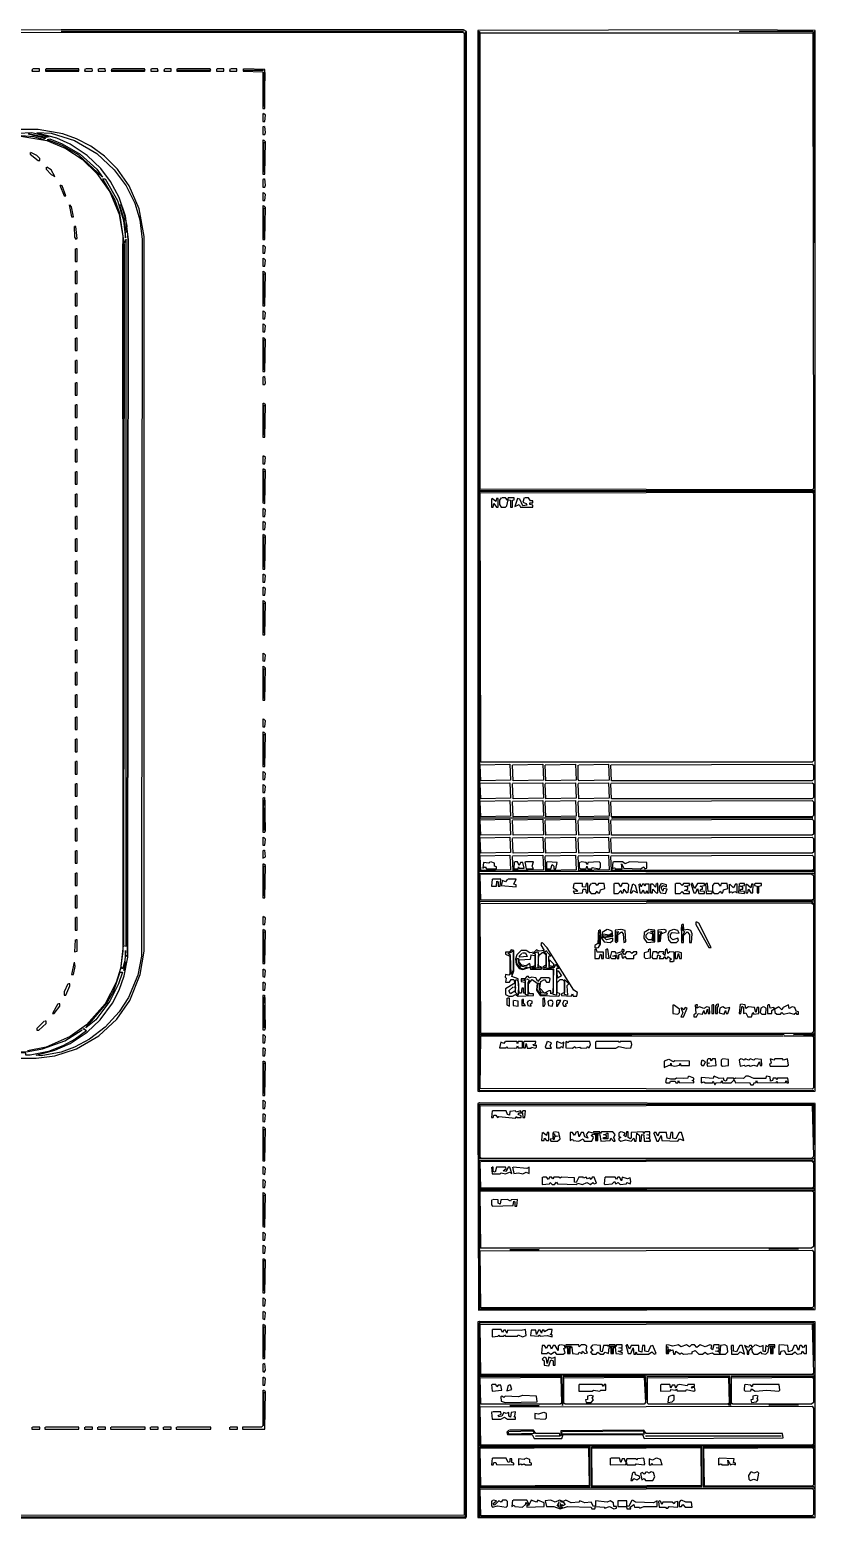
# Model space of a CAD drawing. Header units: metres. Extents: x 58 to 3505, y 58 to 2462.
# Drawn here: x 2236 to 3505, y 58 to 2462 of the extents above; entities that cross this region are included whole.
import ezdxf

# ---------------------------------------------------------------- set-up
doc = ezdxf.new("R2010")
doc.units = ezdxf.units.M

msp = doc.modelspace()

# ---------------------------------------------------------------- linework, layer by layer
at = {"layer": 'VETORIAL'}
for points in [[(2287, 2462), (58, 2460), (58, 59), (2940, 58), (2942, 60), (2942, 2459), (2937, 2462), (2288, 2462)], [(62, 2457), (2936, 2458), (2938, 2456), (2938, 63), (63, 62), (62, 2456)], [(2287, 2460), (2937, 2460), (2288, 2459)], [(2939, 2458), (2941, 2458), (2940, 60), (2939, 2457)], [(3382, 2462), (2960, 2461), (2960, 748), (2962, 747), (3505, 748), (3505, 2461), (3383, 2462)], [(2961, 2459), (2963, 2459), (2963, 1718), (3504, 1719), (3503, 1714), (3502, 1716), (2963, 1716), (2963, 1103), (3502, 1103), (3503, 1105), (3504, 1098), (3500, 1100), (2963, 1099), (2963, 840), (3455, 839), (2963, 838), (2962, 749), (2961, 2458)], [(2964, 2457), (3501, 2457), (3502, 1721), (3500, 1719), (2964, 1720), (2964, 2456)], [(3382, 2460), (3501, 2460), (3383, 2459)], [(3502, 2459), (3504, 2459), (3503, 2118), (3502, 2458)], [(2241, 2399), (2240, 2395), (2252, 2395), (2252, 2399), (2242, 2399)], [(2262, 2399), (2262, 2395), (2316, 2395), (2316, 2399), (2263, 2399)], [(2263, 2397), (2315, 2397), (2264, 2396)], [(2326, 2399), (2325, 2395), (2337, 2395), (2338, 2397), (2337, 2399), (2327, 2399)], [(2347, 2399), (2347, 2395), (2359, 2395), (2358, 2399), (2348, 2399)], [(2369, 2399), (2368, 2395), (2422, 2395), (2423, 2397), (2422, 2399), (2370, 2399)], [(2369, 2397), (2421, 2397), (2370, 2396)], [(2432, 2399), (2432, 2395), (2444, 2395), (2443, 2399), (2433, 2399)], [(2454, 2399), (2453, 2395), (2465, 2395), (2465, 2399), (2455, 2399)], [(2474, 2399), (2474, 2395), (2528, 2395), (2529, 2397), (2528, 2399), (2475, 2399)], [(2475, 2397), (2527, 2397), (2476, 2396)], [(2538, 2399), (2538, 2395), (2550, 2395), (2550, 2399), (2539, 2399)], [(2560, 2399), (2559, 2395), (2571, 2395), (2571, 2399), (2561, 2399)], [(2581, 2399), (2581, 2395), (2613, 2394), (2613, 2335), (2616, 2335), (2616, 2398), (2582, 2399)], [(2582, 2397), (2614, 2397), (2583, 2396)], [(2614, 2393), (2616, 2393), (2615, 2338), (2614, 2392)], [(2613, 2327), (2613, 2314), (2616, 2314), (2617, 2324), (2614, 2327)], [(2092, 801), (2247, 801), (2277, 805), (2312, 816), (2348, 837), (2377, 864), (2398, 894), (2415, 936), (2421, 974), (2421, 2128), (2413, 2173), (2397, 2210), (2378, 2237), (2357, 2258), (2335, 2274), (2312, 2286), (2290, 2294), (2250, 2301), (804, 2301)], [(2218, 2295), (2240, 2296), (2268, 2289), (2263, 2288), (2234, 2294), (2262, 2287), (2258, 2285), (2243, 2289), (2216, 2291), (2218, 2294)], [(2222, 2290), (2264, 2283), (2295, 2270), (2321, 2253), (2345, 2230), (2366, 2200), (2381, 2164), (2387, 2128), (2387, 974), (2383, 946), (2376, 923), (2358, 889), (2328, 855), (2302, 836), (2263, 819), (2233, 813)], [(2248, 2296), (2271, 2295), (2309, 2283), (2345, 2262), (2373, 2236), (2392, 2210), (2406, 2182), (2414, 2155), (2418, 2123), (2417, 966), (2411, 935), (2396, 899), (2381, 876), (2358, 851), (2333, 832), (2309, 819), (2287, 811), (2255, 805), (2247, 806), (2277, 814), (2302, 825), (2329, 843), (2350, 863), (2370, 890), (2381, 911), (2389, 934), (2395, 964), (2396, 2123), (2391, 2161), (2381, 2191), (2367, 2217), (2351, 2238), (2329, 2259), (2302, 2277), (2280, 2287), (2249, 2295)], [(2265, 2285), (2269, 2286), (2289, 2278), (2318, 2261), (2345, 2237), (2354, 2224), (2315, 2260), (2289, 2275), (2265, 2284)], [(2615, 2306), (2613, 2305), (2613, 2293), (2616, 2293), (2617, 2296), (2616, 2306)], [(2613, 2284), (2613, 2229), (2616, 2229), (2617, 2281), (2614, 2284)], [(2237, 2264), (2237, 2261), (2250, 2251), (2253, 2251), (2253, 2254), (2248, 2259), (2238, 2264)], [(2614, 2280), (2616, 2280), (2615, 2232), (2614, 2279)], [(2263, 2240), (2263, 2237), (2271, 2228), (2277, 2225), (2271, 2236), (2264, 2240)], [(2354, 2221), (2358, 2221), (2378, 2186), (2388, 2154), (2391, 2126), (2391, 2135), (2394, 2137), (2395, 2122), (2394, 965), (2391, 967), (2391, 975), (2390, 958), (2386, 945), (2384, 949), (2388, 983), (2392, 982), (2392, 2124), (2389, 2118), (2382, 2165), (2374, 2188), (2355, 2220)], [(2615, 2221), (2613, 2220), (2613, 2208), (2616, 2208), (2617, 2211), (2616, 2221)], [(2285, 2211), (2292, 2194), (2295, 2194), (2289, 2210), (2286, 2211)], [(2613, 2199), (2613, 2186), (2616, 2186), (2617, 2196), (2614, 2199)], [(2300, 2179), (2304, 2160), (2307, 2160), (2304, 2176), (2301, 2179)], [(2382, 2179), (2384, 2179), (2390, 2160), (2389, 2155), (2382, 2178)], [(2613, 2178), (2613, 2123), (2616, 2123), (2617, 2175), (2614, 2178)], [(2614, 2174), (2616, 2174), (2615, 2125), (2614, 2173)], [(2308, 2144), (2309, 2127), (2311, 2124), (2313, 2125), (2311, 2144), (2309, 2144)], [(2389, 2155), (2391, 2155), (2393, 2145), (2392, 2138), (2389, 2154)], [(2387, 2117), (2389, 2117), (2388, 984), (2387, 2116)], [(2310, 2108), (2310, 2088), (2313, 2088), (2313, 2108), (2311, 2108)], [(2613, 2114), (2613, 2101), (2616, 2101), (2617, 2111), (2614, 2114)], [(2613, 2093), (2613, 2080), (2616, 2080), (2617, 2090), (2614, 2093)], [(2310, 2072), (2310, 2052), (2313, 2052), (2313, 2072), (2311, 2072)], [(2613, 2072), (2613, 2016), (2616, 2016), (2617, 2069), (2614, 2072)], [(2614, 2068), (2616, 2068), (2615, 2019), (2614, 2067)], [(2310, 2036), (2310, 2016), (2313, 2016), (2313, 2036), (2311, 2036)], [(2310, 2000), (2310, 1980), (2313, 1980), (2313, 2000), (2311, 2000)], [(2613, 2008), (2613, 1995), (2616, 1995), (2617, 2005), (2614, 2008)], [(2613, 1987), (2613, 1974), (2616, 1974), (2617, 1984), (2614, 1987)], [(2310, 1964), (2310, 1944), (2313, 1944), (2313, 1964), (2311, 1964)], [(2613, 1965), (2613, 1910), (2616, 1910), (2617, 1962), (2614, 1965)], [(2614, 1961), (2616, 1961), (2615, 1913), (2614, 1960)], [(2310, 1928), (2310, 1908), (2313, 1908), (2313, 1928), (2311, 1928)], [(2615, 1902), (2613, 1901), (2613, 1889), (2616, 1889), (2617, 1892), (2616, 1902)], [(2310, 1892), (2310, 1872), (2313, 1872), (2313, 1892), (2311, 1892)], [(2310, 1856), (2310, 1836), (2313, 1836), (2313, 1856), (2311, 1856)], [(2613, 1859), (2613, 1804), (2616, 1804), (2617, 1856), (2614, 1859)], [(2614, 1855), (2616, 1855), (2615, 1807), (2614, 1854)], [(2310, 1820), (2310, 1800), (2313, 1800), (2313, 1820), (2311, 1820)], [(2310, 1784), (2310, 1764), (2313, 1764), (2313, 1784), (2311, 1784)], [(2613, 1774), (2613, 1761), (2616, 1761), (2617, 1771), (2614, 1774)], [(2310, 1748), (2310, 1728), (2313, 1728), (2313, 1748), (2311, 1748)], [(2613, 1753), (2613, 1698), (2616, 1697), (2617, 1750), (2614, 1753)], [(2614, 1749), (2616, 1749), (2615, 1700), (2614, 1748)], [(2310, 1712), (2310, 1692), (2313, 1692), (2313, 1712), (2311, 1712)], [(2964, 1714), (3500, 1715), (3502, 1713), (3502, 1281), (3500, 1279), (2965, 1279), (2964, 1713)], [(2613, 1689), (2613, 1676), (2616, 1676), (2617, 1686), (2614, 1689)], [(2982, 1705), (2982, 1691), (2985, 1691), (2986, 1697), (2990, 1691), (2993, 1691), (2993, 1705), (2990, 1705), (2989, 1700), (2983, 1705)], [(2998, 1706), (2995, 1702), (2995, 1695), (2998, 1691), (3005, 1691), (3007, 1693), (3009, 1703), (3013, 1702), (3013, 1691), (3016, 1691), (3016, 1702), (3019, 1703), (3019, 1706), (3009, 1706), (3008, 1702), (3005, 1706), (2999, 1706)], [(3035, 1706), (3033, 1699), (3038, 1697), (3039, 1694), (3033, 1693), (3028, 1704), (3024, 1705), (3020, 1692), (3027, 1695), (3029, 1691), (3049, 1691), (3049, 1694), (3044, 1695), (3044, 1698), (3049, 1698), (3049, 1701), (3045, 1701), (3042, 1706), (3036, 1706)], [(2310, 1676), (2310, 1656), (2313, 1656), (2313, 1676), (2311, 1676)], [(2613, 1668), (2613, 1655), (2616, 1655), (2617, 1665), (2614, 1668)], [(2310, 1640), (2310, 1620), (2313, 1620), (2313, 1640), (2311, 1640)], [(2613, 1647), (2613, 1591), (2616, 1591), (2617, 1644), (2614, 1647)], [(2614, 1643), (2616, 1643), (2615, 1594), (2614, 1642)], [(2310, 1604), (2310, 1584), (2313, 1584), (2313, 1604), (2311, 1604)], [(2310, 1568), (2310, 1548), (2313, 1548), (2313, 1568), (2311, 1568)], [(2613, 1583), (2613, 1570), (2616, 1570), (2617, 1580), (2614, 1583)], [(2613, 1562), (2613, 1549), (2616, 1549), (2617, 1559), (2614, 1562)], [(2613, 1540), (2613, 1485), (2616, 1485), (2617, 1537), (2614, 1540)], [(2310, 1532), (2310, 1512), (2313, 1512), (2313, 1532), (2311, 1532)], [(2614, 1536), (2616, 1536), (2615, 1488), (2614, 1535)], [(2310, 1496), (2310, 1476), (2313, 1476), (2313, 1496), (2311, 1496)], [(2310, 1460), (2310, 1440), (2313, 1440), (2313, 1460), (2311, 1460)], [(2613, 1455), (2613, 1443), (2616, 1442), (2617, 1452), (2614, 1455)], [(2310, 1424), (2310, 1404), (2313, 1404), (2313, 1424), (2311, 1424)], [(2613, 1434), (2613, 1379), (2616, 1379), (2617, 1431), (2614, 1434)], [(2614, 1430), (2616, 1430), (2615, 1382), (2614, 1429)], [(2310, 1388), (2310, 1368), (2313, 1368), (2313, 1388), (2311, 1388)], [(2310, 1352), (2310, 1332), (2313, 1332), (2313, 1352), (2311, 1352)], [(2613, 1349), (2613, 1336), (2616, 1336), (2617, 1346), (2614, 1349)], [(2613, 1328), (2613, 1272), (2616, 1272), (2617, 1325), (2614, 1328)], [(2614, 1324), (2616, 1324), (2615, 1275), (2614, 1323)], [(2310, 1316), (2310, 1296), (2313, 1296), (2313, 1316), (2311, 1316)], [(2310, 1280), (2310, 1260), (2313, 1260), (2313, 1280), (2311, 1280)], [(2964, 1275), (3012, 1276), (3013, 1250), (2965, 1249), (2964, 1274)], [(3016, 1275), (3065, 1276), (3066, 1250), (3017, 1249), (3016, 1274)], [(3069, 1275), (3118, 1276), (3119, 1250), (3070, 1249), (3069, 1274)], [(3123, 1275), (3171, 1276), (3172, 1250), (3124, 1249), (3122, 1251), (3122, 1274)], [(3175, 1275), (3500, 1276), (3502, 1274), (3502, 1251), (3500, 1249), (3176, 1249), (3175, 1274)], [(2613, 1264), (2613, 1251), (2616, 1251), (2617, 1261), (2614, 1264)], [(2310, 1244), (2310, 1224), (2313, 1224), (2313, 1244), (2311, 1244)], [(2613, 1243), (2613, 1230), (2616, 1230), (2617, 1240), (2614, 1243)], [(2964, 1245), (3012, 1246), (3013, 1221), (2965, 1220), (2964, 1244)], [(3016, 1245), (3065, 1246), (3066, 1221), (3017, 1220), (3016, 1244)], [(3069, 1245), (3118, 1246), (3119, 1221), (3070, 1220), (3069, 1244)], [(3122, 1245), (3171, 1246), (3172, 1221), (3123, 1220), (3122, 1244)], [(3175, 1245), (3500, 1246), (3502, 1244), (3502, 1222), (3500, 1220), (3176, 1220), (3175, 1244)], [(2310, 1208), (2310, 1188), (2313, 1188), (2313, 1208), (2311, 1208)], [(2615, 1222), (2613, 1221), (2613, 1166), (2616, 1166), (2617, 1169), (2616, 1222)], [(2614, 1218), (2616, 1218), (2615, 1169), (2614, 1217)], [(2964, 1216), (3012, 1217), (3013, 1192), (2965, 1191), (2964, 1215)], [(3016, 1216), (3065, 1217), (3066, 1192), (3017, 1191), (3016, 1215)], [(3069, 1216), (3118, 1217), (3119, 1192), (3070, 1191), (3069, 1215)], [(3122, 1216), (3171, 1217), (3172, 1192), (3123, 1191), (3122, 1215)], [(3175, 1216), (3500, 1217), (3502, 1215), (3502, 1193), (3500, 1191), (3176, 1191), (3175, 1215)], [(2964, 1189), (3119, 1189), (2965, 1188)], [(2964, 1186), (3012, 1187), (3013, 1162), (2965, 1161), (2964, 1185)], [(3016, 1186), (3065, 1187), (3066, 1162), (3017, 1161), (3016, 1185)], [(3069, 1186), (3118, 1187), (3119, 1162), (3070, 1161), (3069, 1185)], [(3122, 1186), (3171, 1187), (3172, 1162), (3123, 1161), (3122, 1185)], [(3123, 1189), (3172, 1189), (3124, 1188)], [(3175, 1186), (3500, 1187), (3502, 1185), (3502, 1163), (3500, 1161), (3176, 1161), (3175, 1185)], [(3176, 1189), (3501, 1189), (3177, 1188)], [(2310, 1172), (2310, 1152), (2313, 1152), (2313, 1172), (2311, 1172)], [(2613, 1158), (2613, 1145), (2616, 1145), (2617, 1155), (2614, 1158)], [(2964, 1157), (3012, 1158), (3013, 1133), (2965, 1132), (2964, 1156)], [(3016, 1157), (3065, 1158), (3066, 1133), (3017, 1132), (3016, 1156)], [(3069, 1157), (3118, 1158), (3119, 1133), (3070, 1132), (3069, 1156)], [(3122, 1157), (3171, 1158), (3172, 1133), (3123, 1132), (3122, 1156)], [(3175, 1157), (3500, 1158), (3502, 1156), (3502, 1134), (3500, 1132), (3176, 1132), (3175, 1156)], [(2310, 1136), (2310, 1116), (2313, 1116), (2313, 1136), (2311, 1136)], [(2615, 1137), (2613, 1136), (2613, 1124), (2617, 1126), (2616, 1137)], [(2613, 1115), (2613, 1060), (2616, 1060), (2617, 1112), (2614, 1115)], [(2614, 1111), (2616, 1111), (2615, 1063), (2614, 1110)], [(2964, 1128), (3012, 1129), (3013, 1105), (2965, 1104), (2964, 1127)], [(2980, 1118), (2978, 1116), (2969, 1117), (2968, 1108), (2972, 1110), (2974, 1107), (2990, 1107), (2990, 1110), (2987, 1111), (2987, 1116), (2981, 1118)], [(3016, 1128), (3065, 1129), (3066, 1105), (3017, 1104), (3016, 1127)], [(3019, 1118), (3018, 1107), (3025, 1107), (3026, 1110), (3027, 1108), (3035, 1108), (3033, 1117), (3029, 1117), (3027, 1112), (3024, 1118), (3020, 1118)], [(3036, 1118), (3038, 1107), (3050, 1107), (3048, 1111), (3050, 1118), (3037, 1118)], [(3069, 1128), (3118, 1129), (3119, 1105), (3070, 1104), (3069, 1127)], [(3071, 1118), (3071, 1107), (3078, 1107), (3080, 1114), (3083, 1111), (3083, 1107), (3086, 1107), (3088, 1117), (3072, 1118)], [(3122, 1128), (3171, 1129), (3172, 1105), (3123, 1104), (3122, 1127)], [(3126, 1118), (3124, 1116), (3124, 1109), (3126, 1107), (3135, 1107), (3136, 1111), (3138, 1107), (3144, 1107), (3145, 1109), (3156, 1107), (3158, 1109), (3158, 1116), (3156, 1118), (3138, 1117), (3137, 1114), (3135, 1117), (3127, 1118)], [(3175, 1128), (3500, 1129), (3502, 1127), (3502, 1106), (3500, 1104), (3176, 1104), (3175, 1127)], [(3178, 1118), (3177, 1107), (3181, 1109), (3182, 1107), (3193, 1107), (3192, 1115), (3196, 1108), (3223, 1107), (3228, 1110), (3230, 1107), (3233, 1108), (3233, 1117), (3205, 1118), (3198, 1115), (3194, 1118), (3179, 1118)], [(2310, 1100), (2310, 1080), (2313, 1080), (2313, 1100), (2311, 1100)], [(2965, 1098), (3499, 1099), (3502, 1096), (3502, 1058), (3500, 1056), (2965, 1056), (2964, 1097)], [(2983, 1090), (2982, 1079), (2990, 1079), (2991, 1087), (2993, 1086), (2993, 1079), (2996, 1079), (2997, 1090), (2984, 1090)], [(3008, 1090), (3005, 1086), (3000, 1088), (2998, 1080), (3022, 1078), (3022, 1081), (3018, 1082), (3022, 1090), (3009, 1090)], [(3115, 1083), (3114, 1076), (3121, 1072), (3120, 1070), (3114, 1071), (3116, 1067), (3129, 1068), (3130, 1074), (3134, 1074), (3135, 1068), (3138, 1068), (3138, 1083), (3135, 1083), (3134, 1077), (3129, 1078), (3129, 1083), (3116, 1083)], [(3143, 1083), (3140, 1079), (3140, 1071), (3143, 1067), (3150, 1067), (3153, 1071), (3154, 1068), (3157, 1068), (3158, 1073), (3165, 1075), (3164, 1083), (3155, 1083), (3153, 1080), (3150, 1083), (3144, 1083)], [(3180, 1083), (3180, 1067), (3187, 1067), (3191, 1072), (3192, 1068), (3195, 1068), (3196, 1074), (3200, 1068), (3203, 1069), (3204, 1081), (3202, 1083), (3193, 1083), (3191, 1078), (3188, 1083), (3181, 1083)], [(3210, 1082), (3206, 1068), (3209, 1068), (3211, 1072), (3218, 1068), (3215, 1080), (3211, 1082)], [(3220, 1082), (3222, 1068), (3225, 1068), (3227, 1073), (3229, 1068), (3232, 1068), (3233, 1072), (3234, 1068), (3237, 1068), (3237, 1082), (3231, 1082), (3230, 1079), (3229, 1082), (3226, 1082), (3224, 1078), (3223, 1082), (3221, 1082)], [(3248, 1083), (3247, 1077), (3243, 1082), (3239, 1082), (3239, 1068), (3242, 1068), (3243, 1074), (3248, 1068), (3251, 1068), (3251, 1083), (3249, 1083)], [(3256, 1083), (3253, 1078), (3253, 1072), (3255, 1068), (3263, 1067), (3266, 1074), (3260, 1075), (3259, 1071), (3256, 1076), (3259, 1080), (3265, 1078), (3265, 1081), (3257, 1083)], [(3279, 1083), (3279, 1067), (3287, 1067), (3290, 1070), (3292, 1067), (3302, 1067), (3302, 1070), (3294, 1072), (3299, 1074), (3299, 1077), (3294, 1079), (3302, 1080), (3302, 1083), (3292, 1083), (3290, 1080), (3287, 1083), (3280, 1083)], [(3304, 1083), (3309, 1068), (3312, 1068), (3315, 1075), (3317, 1067), (3326, 1067), (3326, 1070), (3319, 1071), (3320, 1074), (3323, 1074), (3323, 1077), (3319, 1079), (3326, 1080), (3326, 1083), (3315, 1083), (3310, 1075), (3307, 1083), (3305, 1083)], [(3328, 1083), (3329, 1067), (3338, 1067), (3339, 1070), (3342, 1067), (3348, 1067), (3352, 1071), (3353, 1068), (3356, 1068), (3357, 1073), (3364, 1075), (3363, 1083), (3353, 1083), (3352, 1079), (3349, 1083), (3342, 1083), (3339, 1080), (3339, 1071), (3332, 1070), (3331, 1083), (3329, 1083)], [(3366, 1082), (3366, 1068), (3370, 1070), (3371, 1068), (3375, 1070), (3379, 1068), (3379, 1082), (3376, 1082), (3373, 1076), (3367, 1082)], [(3382, 1083), (3381, 1068), (3391, 1067), (3391, 1070), (3384, 1071), (3385, 1074), (3388, 1074), (3388, 1077), (3384, 1079), (3391, 1080), (3391, 1083), (3383, 1083)], [(3393, 1082), (3393, 1068), (3396, 1068), (3397, 1074), (3401, 1068), (3404, 1068), (3405, 1082), (3402, 1082), (3401, 1076), (3394, 1082)], [(3407, 1083), (3407, 1080), (3411, 1079), (3411, 1068), (3414, 1068), (3414, 1079), (3418, 1080), (3418, 1083), (3408, 1083)], [(2310, 1064), (2310, 1044), (2313, 1044), (2313, 1064), (2311, 1064)], [(3502, 1056), (3504, 1056), (3503, 1050), (3500, 1053), (2964, 1054), (3502, 1055)], [(2965, 1051), (3499, 1052), (3502, 1049), (3502, 844), (3499, 841), (2965, 841), (2964, 1050)], [(2310, 1028), (2310, 1008), (2313, 1008), (2313, 1028), (2311, 1028)], [(2613, 1030), (2613, 1017), (2616, 1017), (2617, 1027), (2614, 1030)], [(3289, 1017), (3289, 988), (3292, 988), (3292, 999), (3298, 1005), (3302, 1001), (3302, 988), (3305, 988), (3306, 1002), (3304, 1007), (3299, 1009), (3293, 1008), (3292, 1017), (3290, 1017)], [(3289, 1013), (3291, 1013), (3291, 1008), (3294, 1005), (3291, 1000), (3290, 991), (3289, 1012)], [(3312, 1021), (3312, 1017), (3333, 980), (3337, 980), (3317, 1019), (3313, 1021)], [(2310, 992), (2309, 973), (2313, 974), (2313, 992), (2311, 992)], [(2613, 1009), (2613, 954), (2616, 954), (2617, 1006), (2614, 1009)], [(2614, 1005), (2616, 1005), (2615, 956), (2614, 1004)], [(3063, 988), (3062, 984), (3067, 975), (3059, 974), (3055, 976), (3051, 972), (3044, 971), (3038, 975), (3030, 975), (3023, 968), (3021, 961), (3022, 953), (3027, 946), (3033, 944), (3044, 948), (3045, 945), (3063, 945), (3063, 948), (3058, 950), (3058, 967), (3065, 972), (3070, 968), (3070, 951), (3065, 948), (3065, 945), (3080, 945), (3082, 943), (3082, 907), (3078, 905), (3078, 910), (3075, 910), (3068, 906), (3060, 914), (3062, 925), (3068, 928), (3071, 924), (3076, 924), (3077, 929), (3075, 931), (3062, 931), (3057, 925), (3054, 931), (3047, 932), (3043, 930), (3042, 933), (3039, 933), (3036, 929), (3030, 929), (3030, 925), (3036, 924), (3036, 906), (3034, 906), (3034, 914), (3031, 914), (3030, 906), (3027, 906), (3025, 929), (3015, 933), (3018, 942), (3018, 975), (3014, 976), (3011, 972), (3005, 972), (3005, 969), (3012, 966), (3012, 937), (3010, 935), (3005, 936), (3004, 932), (3006, 930), (3005, 924), (3011, 924), (3014, 928), (3018, 928), (3020, 922), (3005, 913), (3005, 904), (3010, 901), (3016, 901), (3021, 904), (3025, 901), (3050, 902), (3050, 905), (3044, 905), (3042, 908), (3042, 921), (3048, 928), (3056, 922), (3055, 911), (3061, 902), (3091, 901), (3093, 905), (3088, 907), (3088, 923), (3093, 928), (3097, 928), (3100, 925), (3100, 907), (3095, 905), (3095, 902), (3111, 901), (3113, 905), (3114, 901), (3120, 901), (3121, 907), (3115, 911), (3072, 979), (3064, 988)], [(3155, 1008), (3154, 986), (3149, 983), (3149, 979), (3155, 980), (3158, 985), (3158, 1008), (3156, 1008)], [(3155, 1005), (3157, 1005), (3156, 985), (3155, 1004)], [(3169, 1009), (3161, 1004), (3160, 995), (3164, 989), (3174, 988), (3178, 991), (3178, 995), (3168, 992), (3164, 996), (3178, 998), (3177, 1006), (3170, 1009)], [(3162, 1002), (3173, 1000), (3176, 1003), (3177, 1000), (3174, 998), (3163, 998), (3162, 995), (3162, 1001)], [(3191, 1009), (3182, 1008), (3182, 989), (3184, 988), (3186, 990), (3186, 1001), (3192, 1005), (3195, 1002), (3196, 988), (3199, 989), (3198, 1007), (3192, 1009)], [(3183, 1005), (3188, 1005), (3185, 1003), (3184, 990), (3183, 1004)], [(3237, 1009), (3229, 1004), (3228, 995), (3233, 988), (3246, 989), (3246, 1008), (3238, 1009)], [(3237, 1004), (3242, 1002), (3242, 994), (3240, 992), (3236, 992), (3232, 996), (3232, 1000), (3236, 1004)], [(3239, 1006), (3245, 1006), (3244, 990), (3242, 991), (3243, 1004), (3240, 1005)], [(3260, 1009), (3251, 1008), (3251, 989), (3255, 990), (3256, 1002), (3264, 1005), (3264, 1008), (3261, 1009)], [(3252, 1005), (3257, 1005), (3254, 1001), (3253, 990), (3252, 1004)], [(3276, 1009), (3269, 1006), (3267, 1001), (3268, 992), (3272, 988), (3281, 988), (3284, 991), (3283, 995), (3275, 992), (3271, 996), (3271, 1001), (3274, 1004), (3285, 1003), (3283, 1007), (3277, 1009)], [(3015, 974), (3017, 974), (3017, 943), (3014, 936), (3013, 967), (3009, 970), (3015, 973)], [(3023, 962), (3026, 962), (3026, 955), (3029, 950), (3040, 948), (3034, 945), (3030, 946), (3023, 954), (3023, 961)], [(3032, 971), (3037, 971), (3040, 965), (3028, 964), (3027, 966), (3031, 970)], [(3045, 968), (3052, 967), (3052, 950), (3045, 948), (3044, 954), (3038, 950), (3031, 951), (3027, 956), (3027, 960), (3045, 961), (3046, 967)], [(3055, 973), (3057, 973), (3058, 969), (3057, 948), (3061, 947), (3048, 946), (3048, 948), (3053, 948), (3053, 969), (3049, 970), (3055, 972)], [(3070, 975), (3078, 966), (3074, 965), (3075, 948), (3084, 948), (3086, 953), (3091, 946), (3087, 946), (3087, 903), (3082, 904), (3083, 945), (3067, 947), (3071, 949), (3071, 969), (3066, 973), (3070, 974)], [(3149, 977), (3149, 962), (3156, 962), (3158, 969), (3160, 968), (3160, 962), (3163, 962), (3163, 972), (3153, 972), (3152, 977), (3150, 977)], [(3167, 977), (3167, 963), (3172, 962), (3170, 977), (3168, 977)], [(3193, 977), (3192, 973), (3184, 970), (3182, 973), (3176, 973), (3174, 964), (3176, 962), (3183, 962), (3183, 965), (3178, 966), (3184, 968), (3185, 962), (3188, 962), (3188, 968), (3192, 970), (3193, 963), (3196, 963), (3197, 966), (3200, 962), (3212, 962), (3212, 967), (3217, 970), (3217, 973), (3212, 973), (3209, 970), (3206, 973), (3200, 973), (3197, 968), (3194, 973), (3197, 975), (3194, 977)], [(3236, 977), (3235, 973), (3229, 971), (3229, 964), (3231, 962), (3239, 963), (3239, 977), (3237, 977)], [(3263, 977), (3262, 967), (3259, 970), (3261, 971), (3260, 973), (3253, 973), (3251, 970), (3249, 973), (3243, 973), (3241, 964), (3243, 962), (3250, 962), (3251, 968), (3255, 966), (3253, 962), (3260, 962), (3262, 965), (3263, 962), (3266, 962), (3267, 965), (3273, 961), (3270, 960), (3270, 957), (3275, 957), (3277, 959), (3277, 972), (3270, 973), (3267, 970), (3266, 977), (3264, 977)], [(3282, 973), (3279, 972), (3279, 962), (3282, 962), (3284, 970), (3286, 962), (3289, 962), (3289, 971), (3283, 973)], [(2308, 956), (2304, 936), (2307, 936), (2310, 949), (2309, 956)], [(2382, 940), (2386, 940), (2380, 921), (2366, 893), (2343, 863), (2327, 850), (2361, 890), (2372, 910), (2382, 939)], [(2390, 956), (2392, 956), (2389, 942), (2390, 955)], [(2613, 945), (2613, 933), (2616, 932), (2617, 942), (2614, 945)], [(3076, 960), (3083, 953), (3082, 949), (3076, 950), (3076, 959)], [(3088, 942), (3090, 942), (3095, 934), (3089, 930), (3088, 941)], [(2298, 921), (2292, 908), (2292, 903), (2295, 903), (2301, 918), (2301, 921), (2299, 921)], [(2613, 924), (2613, 911), (2616, 911), (2617, 921), (2614, 924)], [(3018, 916), (3021, 915), (3020, 909), (3013, 905), (3010, 910), (3017, 916)], [(3021, 928), (3024, 927), (3026, 921), (3025, 903), (3021, 907), (3021, 927)], [(3039, 929), (3043, 927), (3041, 922), (3041, 903), (3037, 904), (3037, 926), (3031, 927), (3038, 928)], [(3057, 922), (3059, 922), (3059, 913), (3062, 907), (3072, 906), (3071, 903), (3063, 903), (3056, 912), (3057, 921)], [(3100, 928), (3107, 921), (3104, 918), (3105, 903), (3100, 904), (3100, 927)], [(2615, 903), (2613, 902), (2613, 847), (2616, 847), (2617, 850), (2616, 903)], [(2614, 899), (2616, 899), (2615, 850), (2614, 898)], [(3007, 898), (3007, 887), (3011, 885), (3011, 898), (3008, 898)], [(3017, 894), (3017, 886), (3025, 885), (3025, 893), (3018, 894)], [(3031, 896), (3031, 886), (3037, 886), (3034, 890), (3034, 896), (3032, 896)], [(3042, 894), (3040, 891), (3041, 886), (3046, 885), (3045, 889), (3048, 890), (3048, 893), (3043, 894)], [(3065, 898), (3065, 885), (3067, 885), (3069, 888), (3068, 898), (3066, 898)], [(3075, 894), (3073, 892), (3074, 886), (3080, 885), (3082, 891), (3080, 894), (3076, 894)], [(3087, 894), (3087, 885), (3089, 885), (3094, 894), (3088, 894)], [(3099, 894), (3097, 888), (3099, 885), (3103, 885), (3102, 889), (3105, 890), (3105, 893), (3100, 894)], [(2282, 889), (2273, 873), (2276, 873), (2285, 885), (2285, 889), (2283, 889)], [(3275, 887), (3275, 873), (3283, 872), (3286, 875), (3286, 880), (3276, 887)], [(3288, 883), (3291, 874), (3288, 868), (3292, 868), (3298, 882), (3295, 883), (3293, 879), (3289, 883)], [(3311, 887), (3312, 873), (3309, 871), (3309, 868), (3313, 868), (3316, 873), (3323, 872), (3325, 878), (3326, 873), (3329, 873), (3331, 880), (3332, 873), (3335, 873), (3334, 883), (3330, 884), (3325, 881), (3318, 884), (3314, 882), (3315, 887), (3312, 887)], [(3338, 887), (3338, 873), (3341, 873), (3341, 887), (3339, 887)], [(3346, 888), (3344, 885), (3344, 873), (3347, 873), (3347, 883), (3349, 885), (3349, 888), (3347, 888)], [(3355, 884), (3351, 882), (3350, 874), (3358, 872), (3360, 878), (3361, 873), (3364, 873), (3367, 883), (3360, 881), (3356, 884)], [(3384, 888), (3382, 873), (3385, 873), (3387, 885), (3389, 883), (3389, 873), (3393, 874), (3396, 868), (3402, 868), (3404, 875), (3406, 872), (3414, 873), (3414, 883), (3411, 883), (3409, 875), (3407, 883), (3397, 884), (3393, 881), (3392, 887), (3385, 888)], [(3421, 884), (3417, 882), (3416, 875), (3419, 872), (3425, 872), (3426, 882), (3422, 884)], [(3428, 887), (3428, 873), (3435, 873), (3435, 878), (3439, 881), (3440, 875), (3443, 872), (3449, 872), (3451, 875), (3454, 872), (3463, 874), (3471, 872), (3474, 875), (3475, 872), (3478, 872), (3478, 876), (3474, 877), (3472, 883), (3468, 884), (3463, 881), (3462, 887), (3453, 883), (3451, 879), (3446, 884), (3440, 880), (3438, 883), (3432, 882), (3431, 887), (3429, 887)], [(2322, 848), (2324, 849), (2328, 845), (2310, 832), (2290, 821), (2267, 812), (2237, 806), (2230, 806), (2230, 809), (2195, 811), (2234, 812), (2257, 816), (2293, 829), (2321, 847)], [(2260, 861), (2248, 849), (2248, 846), (2251, 846), (2263, 857), (2263, 861), (2261, 861)], [(3502, 842), (3504, 842), (3503, 836), (3502, 838), (3470, 839), (3502, 841)], [(2613, 839), (2613, 826), (2616, 826), (2617, 836), (2614, 839)], [(2613, 818), (2613, 805), (2616, 805), (2617, 815), (2614, 818)], [(3455, 837), (3500, 837), (3502, 835), (3502, 753), (3500, 751), (2964, 752), (2965, 837), (3454, 837)], [(3004, 828), (3002, 825), (2997, 827), (2995, 818), (3006, 818), (3007, 820), (3008, 818), (3019, 817), (3023, 818), (3024, 821), (3025, 818), (3032, 818), (3032, 828), (3025, 828), (3024, 824), (3023, 828), (3005, 828)], [(3034, 828), (3034, 818), (3037, 818), (3038, 825), (3040, 817), (3046, 817), (3047, 819), (3053, 817), (3055, 819), (3055, 822), (3051, 821), (3049, 823), (3053, 824), (3054, 828), (3035, 828)], [(3072, 828), (3069, 819), (3071, 817), (3079, 817), (3077, 821), (3079, 826), (3073, 828)], [(3087, 828), (3087, 818), (3093, 818), (3094, 820), (3098, 818), (3099, 827), (3095, 825), (3088, 828)], [(3102, 828), (3102, 818), (3113, 817), (3117, 820), (3118, 818), (3125, 819), (3127, 817), (3136, 818), (3137, 820), (3140, 818), (3142, 823), (3141, 828), (3107, 828), (3106, 826), (3103, 828)], [(3150, 828), (3150, 817), (3183, 817), (3188, 820), (3200, 817), (3207, 818), (3209, 823), (3208, 828), (3190, 828), (3189, 826), (3188, 828), (3151, 828)], [(2613, 796), (2613, 741), (2616, 741), (2617, 794), (2614, 796)], [(3268, 799), (3261, 796), (3261, 786), (3269, 790), (3271, 789), (3272, 793), (3273, 789), (3278, 788), (3286, 790), (3287, 793), (3288, 789), (3302, 789), (3302, 796), (3278, 797), (3276, 795), (3269, 799)], [(3322, 798), (3320, 792), (3322, 789), (3325, 789), (3328, 795), (3323, 798)], [(3331, 800), (3330, 794), (3334, 793), (3330, 792), (3331, 788), (3345, 789), (3344, 800), (3339, 800), (3337, 796), (3336, 800), (3332, 800)], [(3355, 800), (3353, 798), (3353, 790), (3355, 788), (3365, 789), (3365, 799), (3356, 800)], [(3385, 800), (3382, 798), (3384, 788), (3390, 790), (3392, 788), (3398, 790), (3400, 788), (3406, 790), (3411, 788), (3415, 795), (3416, 789), (3419, 789), (3418, 799), (3408, 800), (3406, 798), (3400, 800), (3398, 798), (3392, 800), (3390, 798), (3386, 800)], [(3432, 800), (3434, 793), (3431, 792), (3432, 788), (3459, 788), (3462, 790), (3460, 800), (3454, 798), (3452, 800), (3440, 800), (3438, 798), (3433, 800)], [(2614, 793), (2616, 793), (2615, 744), (2614, 792)], [(3300, 772), (3299, 769), (3292, 768), (3281, 769), (3279, 767), (3271, 767), (3265, 769), (3263, 763), (3264, 761), (3270, 761), (3271, 764), (3279, 764), (3280, 761), (3283, 761), (3284, 765), (3285, 762), (3309, 761), (3309, 764), (3306, 765), (3309, 766), (3309, 769), (3301, 772)], [(3341, 772), (3340, 768), (3321, 770), (3321, 761), (3325, 763), (3327, 761), (3339, 761), (3340, 764), (3343, 758), (3345, 761), (3353, 762), (3354, 765), (3355, 761), (3369, 761), (3374, 766), (3376, 761), (3399, 762), (3401, 758), (3405, 758), (3407, 762), (3409, 761), (3410, 765), (3411, 762), (3442, 761), (3443, 764), (3444, 761), (3457, 762), (3458, 765), (3459, 761), (3462, 761), (3461, 769), (3444, 769), (3443, 766), (3442, 769), (3437, 769), (3436, 765), (3433, 764), (3432, 771), (3426, 772), (3425, 768), (3406, 768), (3397, 772), (3393, 772), (3389, 768), (3376, 769), (3374, 767), (3373, 769), (3363, 769), (3361, 764), (3358, 765), (3357, 769), (3350, 768), (3342, 772)], [(2962, 749), (3503, 749), (2963, 748)], [(2613, 733), (2613, 720), (2616, 720), (2617, 730), (2614, 733)], [(2962, 729), (2960, 728), (2961, 394), (3505, 395), (3505, 728), (2963, 729)], [(2961, 726), (2963, 726), (2963, 639), (3500, 638), (3504, 640), (3503, 633), (3500, 636), (2963, 635), (2963, 590), (3502, 590), (3503, 592), (3504, 587), (2963, 588), (2962, 396), (2961, 725)], [(2962, 727), (3503, 727), (2963, 726)], [(2964, 724), (3500, 725), (3502, 642), (3499, 639), (2966, 639), (2964, 641), (2964, 723)], [(3502, 726), (3504, 726), (3503, 661), (3502, 725)], [(2613, 711), (2613, 699), (2616, 698), (2617, 709), (2614, 711)], [(2983, 716), (2982, 705), (2985, 705), (2986, 709), (2989, 709), (2992, 705), (2994, 707), (3021, 704), (3022, 707), (3023, 705), (3030, 705), (3030, 708), (3025, 710), (3027, 713), (3032, 713), (3033, 705), (3036, 705), (3037, 716), (3033, 716), (3031, 713), (3029, 716), (3022, 714), (3021, 716), (3012, 715), (3011, 709), (3008, 710), (3006, 716), (2984, 716)], [(2613, 690), (2613, 635), (2616, 635), (2617, 687), (2614, 690)], [(2614, 686), (2616, 686), (2615, 637), (2614, 685)], [(3064, 681), (3063, 668), (3067, 668), (3068, 672), (3071, 668), (3075, 668), (3075, 681), (3072, 681), (3071, 676), (3065, 681)], [(3083, 682), (3081, 680), (3081, 671), (3077, 670), (3078, 667), (3089, 667), (3093, 671), (3091, 681), (3084, 682)], [(3082, 679), (3084, 679), (3084, 676), (3090, 675), (3084, 674), (3083, 669), (3082, 678)], [(3119, 682), (3116, 676), (3113, 681), (3109, 681), (3109, 668), (3113, 670), (3114, 668), (3123, 667), (3130, 671), (3132, 667), (3144, 667), (3147, 673), (3143, 676), (3147, 679), (3150, 677), (3150, 668), (3154, 668), (3154, 677), (3157, 678), (3159, 667), (3174, 668), (3175, 672), (3179, 667), (3182, 667), (3180, 673), (3182, 678), (3178, 682), (3160, 682), (3158, 679), (3157, 682), (3147, 682), (3146, 680), (3139, 682), (3135, 678), (3138, 672), (3133, 674), (3131, 681), (3127, 681), (3124, 674), (3122, 682), (3120, 682)], [(3148, 680), (3156, 680), (3153, 679), (3152, 669), (3151, 679), (3149, 679)], [(3168, 680), (3170, 680), (3170, 671), (3163, 671), (3163, 673), (3168, 673), (3168, 676), (3163, 677), (3168, 679)], [(3191, 682), (3188, 680), (3188, 675), (3191, 673), (3188, 672), (3188, 669), (3191, 667), (3199, 669), (3208, 667), (3212, 672), (3213, 667), (3216, 667), (3217, 680), (3221, 676), (3221, 667), (3224, 667), (3225, 678), (3228, 677), (3229, 667), (3239, 667), (3238, 671), (3232, 672), (3238, 673), (3238, 676), (3233, 677), (3238, 678), (3238, 682), (3230, 682), (3228, 679), (3227, 682), (3208, 681), (3208, 673), (3206, 671), (3203, 673), (3203, 682), (3200, 682), (3199, 674), (3196, 676), (3198, 680), (3192, 682)], [(3244, 681), (3249, 667), (3252, 667), (3256, 676), (3257, 668), (3283, 667), (3286, 671), (3293, 668), (3289, 681), (3285, 681), (3280, 671), (3275, 672), (3275, 681), (3272, 681), (3270, 671), (3266, 672), (3265, 681), (3253, 681), (3251, 675), (3248, 681), (3245, 681)], [(2613, 626), (2613, 614), (2616, 613), (2617, 623), (2614, 626)], [(2965, 634), (3499, 635), (3502, 632), (3502, 593), (3500, 591), (2965, 591), (2964, 633)], [(2613, 605), (2613, 592), (2616, 592), (2617, 602), (2614, 605)], [(2982, 625), (2983, 614), (2996, 614), (2998, 616), (3005, 614), (3011, 617), (3015, 615), (3012, 625), (3009, 625), (3006, 618), (3001, 619), (3006, 623), (3005, 625), (2990, 625), (2988, 617), (2985, 618), (2985, 625), (2983, 625)], [(3016, 625), (3018, 615), (3026, 616), (3033, 614), (3038, 617), (3043, 615), (3043, 625), (3039, 623), (3017, 625)], [(3064, 609), (3064, 597), (3076, 598), (3077, 600), (3080, 597), (3084, 597), (3087, 601), (3089, 598), (3120, 597), (3121, 599), (3129, 597), (3136, 600), (3142, 597), (3146, 600), (3148, 598), (3152, 599), (3148, 609), (3145, 609), (3143, 605), (3141, 608), (3137, 606), (3135, 609), (3131, 607), (3130, 609), (3123, 609), (3119, 600), (3116, 601), (3116, 608), (3095, 609), (3093, 607), (3091, 609), (3083, 609), (3081, 606), (3079, 609), (3076, 609), (3074, 605), (3071, 609), (3065, 609)], [(3165, 609), (3164, 598), (3166, 597), (3177, 598), (3181, 602), (3183, 598), (3187, 600), (3190, 597), (3200, 598), (3201, 600), (3206, 598), (3207, 602), (3206, 608), (3202, 606), (3193, 609), (3192, 603), (3189, 609), (3186, 609), (3184, 605), (3182, 609), (3166, 609)], [(2613, 584), (2613, 529), (2616, 528), (2617, 581), (2614, 584)], [(2614, 580), (2616, 580), (2615, 531), (2614, 579)], [(2964, 586), (3500, 587), (3502, 585), (3502, 497), (3499, 494), (2965, 494), (2964, 585)], [(2984, 573), (2982, 571), (2982, 564), (2984, 562), (3017, 563), (3018, 570), (3020, 569), (3020, 562), (3023, 562), (3024, 573), (3014, 572), (3013, 570), (3008, 573), (2997, 572), (2996, 565), (2993, 567), (2993, 572), (2985, 573)], [(2613, 520), (2613, 507), (2616, 507), (2617, 517), (2614, 520)], [(2613, 499), (2613, 486), (2616, 486), (2617, 496), (2614, 499)], [(2964, 490), (3500, 491), (3502, 488), (3502, 400), (3500, 398), (2965, 398), (2964, 489)], [(3012, 492), (3059, 492), (3013, 491)], [(3430, 493), (3478, 493), (3431, 492)], [(2613, 477), (2613, 422), (2616, 422), (2617, 475), (2614, 477)], [(2614, 474), (2616, 474), (2615, 425), (2614, 473)], [(2613, 414), (2613, 401), (2616, 401), (2617, 411), (2614, 414)], [(2613, 392), (2613, 380), (2616, 379), (2617, 390), (2614, 392)], [(2962, 396), (3503, 396), (2963, 395)], [(2613, 371), (2613, 316), (2616, 316), (2617, 368), (2614, 371)], [(2614, 367), (2616, 367), (2615, 318), (2614, 366)], [(2962, 376), (2960, 375), (2960, 59), (3505, 59), (3505, 375), (2963, 376)], [(2961, 373), (2963, 373), (2963, 289), (3504, 290), (3503, 285), (3502, 287), (3369, 287), (3368, 240), (3365, 241), (3367, 242), (3367, 287), (3233, 287), (3232, 249), (3231, 287), (3098, 287), (3097, 240), (3096, 287), (2963, 287), (2963, 175), (3502, 175), (3503, 177), (3503, 171), (3502, 173), (3324, 173), (3324, 109), (3503, 109), (3504, 106), (2963, 107), (2962, 60), (2961, 372)], [(2962, 374), (3503, 374), (2963, 373)], [(2964, 371), (3500, 372), (3502, 292), (3500, 290), (2965, 290), (2964, 370)], [(2983, 363), (2983, 351), (2993, 352), (2994, 354), (2995, 352), (3002, 352), (3003, 354), (3005, 352), (3024, 352), (3025, 354), (3032, 351), (3038, 353), (3037, 363), (3030, 361), (3008, 362), (3007, 357), (3005, 362), (3002, 362), (3000, 358), (2998, 363), (2984, 363)], [(3074, 363), (3068, 359), (3067, 362), (3064, 362), (3063, 357), (3061, 362), (3058, 362), (3055, 355), (3054, 362), (3046, 362), (3045, 353), (3058, 352), (3059, 354), (3061, 352), (3072, 353), (3080, 351), (3080, 354), (3077, 355), (3079, 356), (3080, 363), (3075, 363)], [(3502, 373), (3504, 373), (3503, 312), (3502, 372)], [(3093, 338), (3090, 336), (3090, 329), (3085, 337), (3082, 337), (3079, 331), (3077, 337), (3073, 337), (3071, 332), (3068, 337), (3064, 337), (3063, 324), (3072, 324), (3073, 326), (3078, 323), (3084, 327), (3087, 323), (3098, 323), (3101, 325), (3099, 332), (3102, 334), (3105, 333), (3105, 324), (3109, 324), (3109, 333), (3112, 335), (3113, 324), (3122, 323), (3124, 326), (3128, 324), (3129, 328), (3133, 324), (3137, 325), (3135, 329), (3136, 336), (3133, 338), (3127, 338), (3124, 335), (3123, 338), (3102, 338), (3101, 334), (3100, 337), (3094, 338)], [(3146, 338), (3142, 334), (3146, 329), (3142, 327), (3145, 323), (3151, 323), (3154, 326), (3158, 323), (3163, 323), (3166, 326), (3171, 324), (3172, 334), (3175, 333), (3175, 324), (3179, 324), (3179, 333), (3182, 335), (3183, 324), (3193, 323), (3194, 325), (3187, 328), (3193, 329), (3193, 332), (3188, 333), (3193, 334), (3193, 338), (3184, 338), (3183, 335), (3182, 338), (3172, 338), (3171, 335), (3170, 337), (3163, 337), (3161, 327), (3158, 328), (3158, 337), (3147, 338)], [(3199, 338), (3203, 324), (3207, 324), (3211, 333), (3212, 323), (3215, 323), (3216, 327), (3217, 323), (3236, 323), (3241, 327), (3245, 323), (3248, 324), (3243, 337), (3239, 336), (3235, 327), (3230, 328), (3230, 337), (3226, 337), (3225, 326), (3220, 328), (3220, 337), (3208, 337), (3205, 331), (3202, 338), (3200, 338)], [(3266, 338), (3264, 337), (3264, 324), (3268, 324), (3269, 328), (3275, 330), (3276, 323), (3279, 323), (3280, 328), (3287, 323), (3289, 325), (3292, 323), (3306, 324), (3306, 327), (3311, 329), (3317, 323), (3323, 323), (3327, 326), (3331, 323), (3339, 325), (3342, 323), (3360, 323), (3364, 327), (3363, 336), (3359, 338), (3352, 337), (3351, 324), (3350, 327), (3344, 328), (3350, 329), (3350, 332), (3345, 333), (3350, 334), (3350, 338), (3341, 338), (3339, 330), (3337, 332), (3338, 337), (3335, 338), (3327, 335), (3319, 338), (3314, 334), (3310, 338), (3305, 338), (3302, 335), (3297, 338), (3288, 335), (3284, 338), (3275, 336), (3267, 338)], [(3369, 337), (3370, 323), (3380, 323), (3384, 327), (3391, 323), (3387, 337), (3383, 337), (3378, 327), (3373, 328), (3373, 337), (3370, 337)], [(3408, 338), (3403, 334), (3402, 337), (3399, 337), (3397, 334), (3391, 337), (3395, 329), (3395, 323), (3398, 323), (3398, 328), (3402, 333), (3403, 326), (3406, 323), (3412, 323), (3417, 327), (3418, 324), (3425, 323), (3429, 327), (3430, 334), (3433, 333), (3433, 324), (3437, 324), (3437, 333), (3440, 334), (3440, 338), (3430, 338), (3429, 335), (3425, 337), (3424, 327), (3421, 328), (3421, 337), (3416, 335), (3409, 338)], [(3448, 338), (3446, 337), (3446, 323), (3449, 323), (3450, 328), (3455, 329), (3458, 323), (3468, 323), (3472, 327), (3476, 323), (3483, 324), (3484, 328), (3487, 324), (3491, 324), (3491, 337), (3488, 337), (3486, 333), (3483, 337), (3480, 337), (3478, 329), (3475, 337), (3471, 337), (3468, 329), (3462, 327), (3461, 337), (3449, 338)], [(3067, 318), (3064, 315), (3067, 312), (3067, 305), (3075, 304), (3078, 314), (3082, 312), (3082, 305), (3085, 305), (3085, 318), (3080, 316), (3075, 318), (3072, 308), (3071, 316), (3068, 318)], [(3103, 336), (3111, 336), (3108, 335), (3107, 325), (3106, 335), (3104, 335)], [(3173, 336), (3181, 336), (3178, 335), (3177, 325), (3176, 335), (3174, 335)], [(3265, 335), (3267, 335), (3267, 331), (3272, 330), (3267, 329), (3266, 325), (3265, 334)], [(3431, 336), (3439, 336), (3436, 335), (3435, 325), (3434, 335), (3432, 335)], [(2615, 308), (2613, 307), (2613, 295), (2615, 294), (2617, 297), (2616, 308)], [(2613, 265), (2613, 207), (2611, 205), (2580, 205), (2580, 202), (2616, 202), (2617, 262), (2614, 265)], [(2613, 286), (2613, 273), (2616, 273), (2617, 283), (2614, 286)], [(2964, 285), (3094, 286), (3095, 244), (3093, 242), (2965, 242), (2964, 284)], [(2982, 274), (2983, 263), (2999, 265), (2997, 273), (2993, 273), (2991, 270), (2989, 274), (2983, 274)], [(3009, 273), (3007, 264), (3015, 266), (3013, 273), (3010, 273)], [(3099, 285), (3229, 286), (3231, 245), (3229, 242), (3101, 242), (3099, 244), (3099, 284)], [(3123, 274), (3123, 263), (3145, 263), (3147, 265), (3157, 263), (3159, 265), (3167, 265), (3167, 274), (3164, 274), (3163, 271), (3161, 274), (3124, 274)], [(3234, 285), (3365, 286), (3366, 244), (3364, 242), (3236, 242), (3234, 244), (3234, 284)], [(3255, 274), (3255, 263), (3271, 264), (3272, 266), (3280, 265), (3281, 267), (3282, 264), (3296, 264), (3297, 266), (3309, 263), (3311, 265), (3310, 269), (3305, 268), (3307, 271), (3310, 271), (3310, 274), (3299, 274), (3298, 272), (3286, 274), (3282, 273), (3280, 268), (3278, 273), (3274, 273), (3272, 268), (3270, 274), (3256, 274)], [(3370, 285), (3500, 286), (3502, 284), (3502, 245), (3499, 242), (3372, 242), (3370, 244), (3370, 284)], [(3391, 274), (3390, 265), (3392, 263), (3401, 264), (3402, 267), (3408, 263), (3427, 265), (3446, 263), (3448, 265), (3447, 274), (3404, 274), (3403, 270), (3401, 273), (3392, 274)], [(2614, 261), (2616, 261), (2615, 207), (2614, 260)], [(3032, 256), (3026, 254), (3004, 255), (3002, 253), (2999, 255), (2997, 254), (2998, 247), (3004, 245), (3056, 246), (3055, 255), (3033, 256)], [(3142, 256), (3137, 255), (3137, 250), (3134, 249), (3135, 245), (3143, 245), (3147, 249), (3145, 252), (3147, 255), (3143, 256)], [(3273, 256), (3268, 254), (3267, 245), (3274, 246), (3277, 249), (3277, 256), (3274, 256)], [(3409, 256), (3404, 255), (3404, 250), (3401, 249), (3402, 245), (3410, 246), (3413, 249), (3411, 252), (3413, 255), (3410, 256)], [(3430, 241), (3478, 241), (3431, 240)], [(2964, 238), (3500, 239), (3502, 236), (3502, 178), (3500, 176), (2965, 176), (2964, 237)], [(2984, 230), (2982, 229), (2983, 218), (2997, 218), (3003, 221), (3008, 218), (3021, 218), (3021, 221), (3018, 222), (3020, 223), (3021, 230), (3014, 229), (3013, 221), (3010, 223), (3010, 229), (3006, 227), (3002, 229), (2999, 223), (2994, 222), (2993, 224), (2998, 226), (2997, 230), (2985, 230)], [(3012, 240), (3059, 240), (3013, 239)], [(3066, 229), (3058, 226), (3052, 227), (3052, 219), (3069, 218), (3071, 220), (3071, 227), (3067, 229)], [(2240, 205), (2240, 202), (2253, 202), (2253, 205), (2241, 205)], [(2261, 205), (2261, 202), (2316, 202), (2316, 205), (2262, 205)], [(2325, 205), (2325, 202), (2338, 202), (2338, 205), (2326, 205)], [(2346, 205), (2346, 202), (2359, 202), (2359, 205), (2347, 205)], [(2367, 205), (2367, 202), (2423, 202), (2423, 205), (2368, 205)], [(2431, 205), (2431, 202), (2444, 202), (2444, 205), (2432, 205)], [(2452, 205), (2452, 202), (2465, 202), (2465, 205), (2453, 205)], [(2473, 205), (2473, 202), (2529, 202), (2529, 205), (2474, 205)], [(2559, 205), (2559, 202), (2572, 202), (2572, 205), (2560, 205)], [(3010, 200), (3007, 197), (3008, 193), (3048, 193), (3051, 187), (3096, 187), (3098, 193), (3226, 193), (3229, 187), (3453, 188), (3452, 195), (3232, 195), (3228, 200), (3094, 199), (3094, 193), (3096, 192), (3093, 191), (3092, 195), (3054, 195), (3050, 200), (3011, 200)], [(3010, 198), (3049, 199), (3051, 195), (3010, 194), (3009, 197)], [(3097, 198), (3227, 199), (3229, 194), (3096, 194), (3096, 198)], [(2963, 173), (2963, 109), (3141, 109), (3141, 173), (2964, 173)], [(2964, 171), (3139, 172), (3140, 111), (2965, 110), (2964, 170)], [(3053, 191), (3093, 191), (3054, 190)], [(3143, 173), (3143, 109), (3322, 109), (3322, 173), (3144, 173)], [(3144, 171), (3320, 172), (3321, 111), (3145, 110), (3144, 170)], [(3231, 191), (3450, 191), (3232, 190)], [(3325, 171), (3500, 172), (3502, 170), (3502, 112), (3500, 110), (3326, 110), (3325, 170)], [(2983, 155), (2982, 144), (2985, 144), (2986, 148), (2989, 148), (2990, 145), (3018, 144), (3018, 147), (3015, 148), (3015, 154), (3012, 154), (3012, 149), (3009, 148), (3006, 155), (2984, 155)], [(3037, 155), (3035, 153), (3026, 154), (3026, 144), (3030, 146), (3031, 144), (3035, 146), (3037, 144), (3047, 144), (3047, 147), (3044, 148), (3044, 153), (3038, 155)], [(3174, 155), (3174, 144), (3199, 145), (3200, 148), (3201, 144), (3215, 144), (3216, 146), (3229, 144), (3230, 146), (3228, 155), (3218, 154), (3217, 152), (3216, 154), (3201, 154), (3199, 148), (3197, 154), (3193, 154), (3191, 148), (3189, 155), (3175, 155)], [(3248, 155), (3242, 152), (3237, 154), (3237, 144), (3240, 144), (3241, 147), (3242, 145), (3258, 144), (3255, 153), (3249, 155)], [(3349, 155), (3349, 144), (3353, 146), (3354, 144), (3365, 144), (3364, 152), (3368, 144), (3372, 146), (3376, 144), (3376, 147), (3373, 148), (3374, 154), (3350, 155)], [(3210, 132), (3207, 119), (3210, 119), (3212, 122), (3217, 120), (3222, 123), (3221, 126), (3215, 128), (3214, 132), (3211, 132)], [(3232, 133), (3229, 129), (3226, 132), (3223, 130), (3225, 120), (3229, 122), (3231, 119), (3243, 119), (3246, 125), (3244, 132), (3240, 133), (3237, 131), (3233, 133)], [(3401, 133), (3397, 127), (3398, 121), (3400, 119), (3406, 121), (3412, 119), (3414, 131), (3412, 133), (3406, 131), (3402, 133)], [(2964, 105), (3500, 106), (3502, 104), (3502, 64), (3500, 62), (2965, 62), (2964, 104)], [(2984, 87), (2982, 85), (2982, 78), (2984, 76), (2992, 78), (3006, 76), (3008, 78), (3008, 85), (3006, 87), (3000, 87), (2998, 84), (2994, 86), (2987, 79), (2985, 82), (2990, 86), (2985, 87)], [(3016, 87), (3015, 77), (3019, 79), (3020, 77), (3032, 76), (3037, 80), (3038, 84), (3039, 81), (3043, 80), (3042, 78), (3039, 79), (3039, 76), (3067, 77), (3067, 83), (3057, 87), (3055, 84), (3046, 87), (3043, 80), (3039, 87), (3017, 87)], [(3077, 87), (3069, 86), (3071, 77), (3083, 77), (3093, 73), (3105, 77), (3143, 76), (3144, 73), (3149, 73), (3150, 77), (3164, 76), (3165, 74), (3173, 77), (3180, 73), (3184, 74), (3184, 77), (3180, 77), (3179, 83), (3174, 86), (3169, 84), (3150, 86), (3150, 78), (3147, 77), (3143, 84), (3133, 83), (3125, 86), (3123, 84), (3111, 83), (3102, 87), (3098, 85), (3092, 87), (3085, 84), (3078, 87)], [(3093, 85), (3098, 84), (3101, 80), (3098, 78), (3096, 80), (3095, 78), (3093, 82), (3093, 78), (3097, 76), (3094, 74), (3090, 77), (3091, 79), (3088, 78), (3092, 85)], [(3209, 87), (3204, 77), (3201, 78), (3201, 86), (3186, 86), (3186, 77), (3200, 77), (3201, 73), (3207, 73), (3206, 76), (3212, 80), (3213, 76), (3221, 76), (3222, 74), (3228, 77), (3250, 77), (3250, 86), (3244, 83), (3215, 84), (3210, 87)], [(3254, 86), (3252, 85), (3253, 76), (3263, 76), (3264, 74), (3267, 74), (3269, 77), (3283, 76), (3283, 85), (3278, 84), (3277, 81), (3274, 84), (3259, 84), (3257, 80), (3255, 86)], [(3288, 87), (3285, 84), (3285, 77), (3289, 77), (3291, 80), (3295, 76), (3306, 76), (3305, 84), (3296, 84), (3289, 87)], [(60, 60), (2940, 60), (61, 59)], [(2962, 60), (3503, 60), (2963, 59)]]:
    msp.add_lwpolyline(points, dxfattribs=at)

doc.saveas('drawing.dxf')
